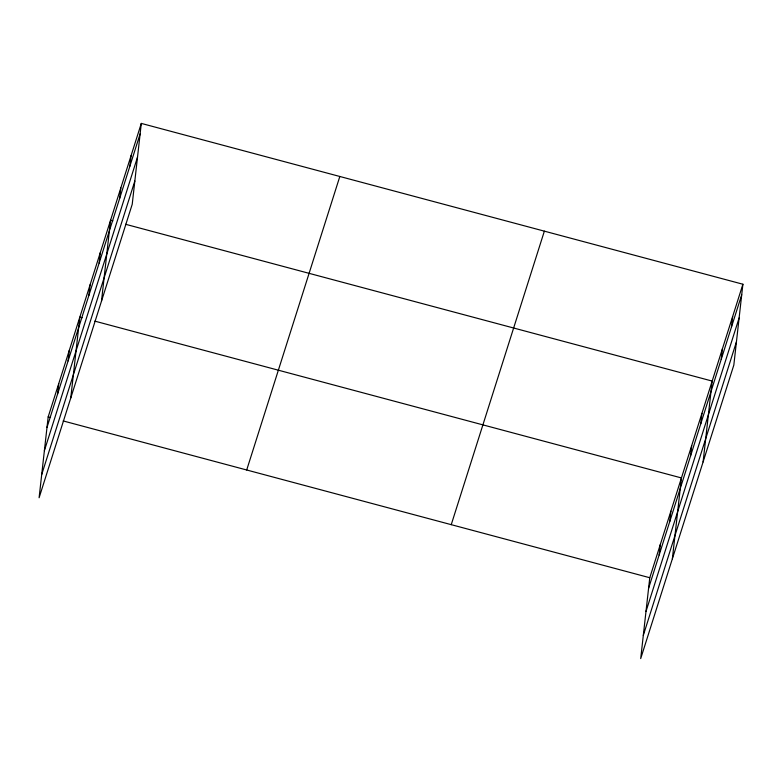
<?xml version="1.0" encoding="UTF-8"?>
<svg xmlns="http://www.w3.org/2000/svg" width="782" height="782" viewBox="0 0 782 782"><rect width="100%" height="100%" fill="white"/><g stroke="black" fill="none" stroke-linecap="round" stroke-linejoin="round"><path stroke-width="1.17" d="M141.298 123.409L48.171 416.914L39.1 497.772L132.226 204.268L141.298 123.409L742.9 284.228L733.829 365.086L640.702 658.591L649.774 577.732L742.9 284.228M57.545 394.167L58.728 383.649M68.102 360.903L69.275 350.385M70.761 397.979L79.832 317.121L82.139 317.736M88.894 295.352L90.077 284.834M99.138 263.065L100.321 252.547M101.494 301.119L110.565 220.26L112.872 220.886M119.626 198.501L120.809 187.973M129.871 166.214L131.053 155.686M659.148 554.985L660.331 544.467M669.705 521.721L670.878 511.203M672.364 558.798L681.435 477.939L94.837 321.138M690.496 456.17L691.679 445.652M700.74 423.893L701.923 413.365M703.096 461.947L712.167 381.078L125.57 224.278M721.229 359.319L722.412 348.792M731.473 327.032L732.656 316.514M46.988 427.431L140.115 133.927M44.388 450.647L137.515 157.133M41.7 474.566L134.827 181.053M246.701 469.982L339.828 176.478M451.243 524.663L544.37 231.149M648.591 588.26L741.717 294.746M645.991 611.465L739.117 317.951M643.303 635.385L736.429 341.871M48.171 416.914L50.478 417.529M63.176 420.931L649.774 577.732"/></g></svg>
